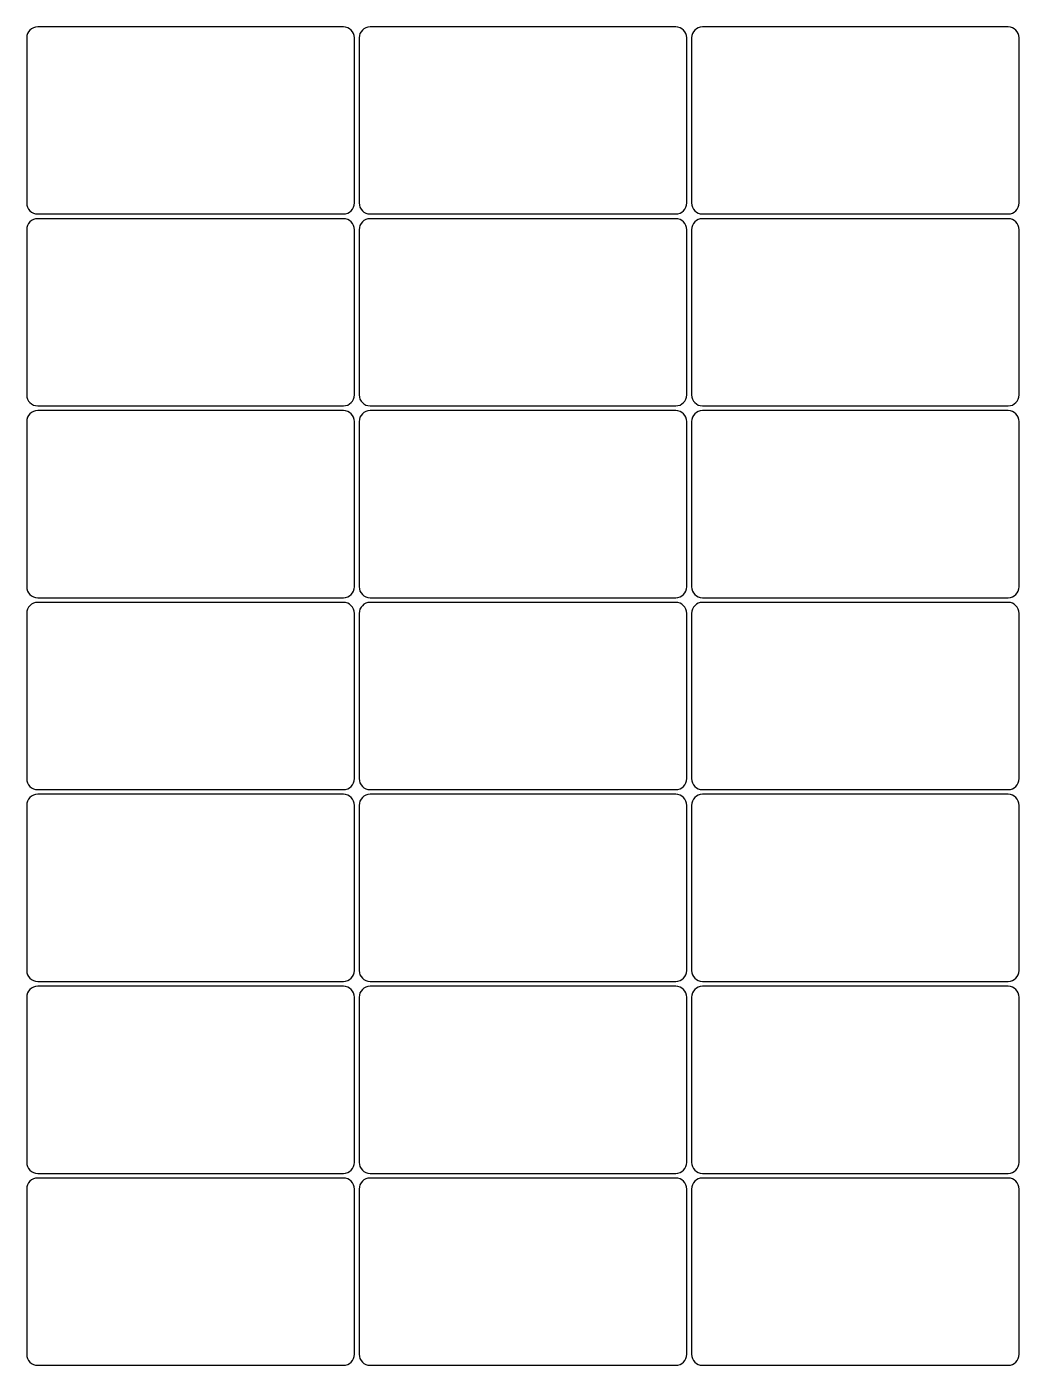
# Model space of a CAD drawing. Header units: inches. Extents: x 0.5 to 11.1, y -15.9 to -1.6.
import ezdxf

# ---------------------------------------------------------------- set-up
doc = ezdxf.new("R2010")
doc.units = ezdxf.units.IN

msp = doc.modelspace()

# ---------------------------------------------------------------- linework, layer by layer
for p, q in [((3.855, -1.627), (0.591, -1.627)), ((7.405, -1.627), (4.141, -1.627)), ((10.955, -1.627), (7.691, -1.627)), ((0.473, -1.745), (0.473, -3.509)), ((3.973, -3.509), (3.973, -1.745)), ((4.023, -1.745), (4.023, -3.509)), ((7.523, -3.509), (7.523, -1.745)), ((7.573, -1.745), (7.573, -3.509)), ((11.073, -3.509), (11.073, -1.745)), ((0.591, -3.627), (3.855, -3.627)), ((3.855, -3.677), (0.591, -3.677)), ((4.141, -3.627), (7.405, -3.627)), ((7.405, -3.677), (4.141, -3.677)), ((7.691, -3.627), (10.955, -3.627)), ((10.955, -3.677), (7.691, -3.677)), ((0.473, -3.795), (0.473, -5.559)), ((3.973, -5.559), (3.973, -3.795)), ((4.023, -3.795), (4.023, -5.559)), ((7.523, -5.559), (7.523, -3.795)), ((7.573, -3.795), (7.573, -5.559)), ((11.073, -5.559), (11.073, -3.795)), ((0.591, -5.677), (3.855, -5.677)), ((4.141, -5.677), (7.405, -5.677)), ((7.691, -5.677), (10.955, -5.677)), ((0.473, -5.845), (0.473, -7.609)), ((3.855, -5.727), (0.591, -5.727)), ((3.973, -7.609), (3.973, -5.845)), ((4.023, -5.845), (4.023, -7.609)), ((7.405, -5.727), (4.141, -5.727)), ((7.523, -7.609), (7.523, -5.845)), ((7.573, -5.845), (7.573, -7.609)), ((10.955, -5.727), (7.691, -5.727)), ((11.073, -7.609), (11.073, -5.845)), ((0.591, -7.727), (3.855, -7.727)), ((3.855, -7.777), (0.591, -7.777)), ((4.141, -7.727), (7.405, -7.727)), ((7.405, -7.777), (4.141, -7.777)), ((7.691, -7.727), (10.955, -7.727)), ((10.955, -7.777), (7.691, -7.777)), ((0.473, -7.895), (0.473, -9.659)), ((3.973, -9.659), (3.973, -7.895)), ((4.023, -7.895), (4.023, -9.659)), ((7.523, -9.659), (7.523, -7.895)), ((7.573, -7.895), (7.573, -9.659)), ((11.073, -9.659), (11.073, -7.895)), ((0.591, -9.777), (3.855, -9.777)), ((3.855, -9.827), (0.591, -9.827)), ((4.141, -9.777), (7.405, -9.777)), ((7.405, -9.827), (4.141, -9.827)), ((7.691, -9.777), (10.955, -9.777)), ((10.955, -9.827), (7.691, -9.827)), ((0.473, -9.945), (0.473, -11.709)), ((3.973, -11.709), (3.973, -9.945)), ((4.023, -9.945), (4.023, -11.709)), ((7.523, -11.709), (7.523, -9.945)), ((7.573, -9.945), (7.573, -11.709)), ((11.073, -11.709), (11.073, -9.945)), ((0.591, -11.827), (3.855, -11.827)), ((4.141, -11.827), (7.405, -11.827)), ((7.691, -11.827), (10.955, -11.827)), ((0.473, -11.995), (0.473, -13.759)), ((3.855, -11.877), (0.591, -11.877)), ((3.973, -13.759), (3.973, -11.995)), ((4.023, -11.995), (4.023, -13.759)), ((7.405, -11.877), (4.141, -11.877)), ((7.523, -13.759), (7.523, -11.995)), ((7.573, -11.995), (7.573, -13.759)), ((10.955, -11.877), (7.691, -11.877)), ((11.073, -13.759), (11.073, -11.995)), ((0.591, -13.877), (3.855, -13.877)), ((3.855, -13.927), (0.591, -13.927)), ((4.141, -13.877), (7.405, -13.877)), ((7.405, -13.927), (4.141, -13.927)), ((7.691, -13.877), (10.955, -13.877)), ((10.955, -13.927), (7.691, -13.927)), ((0.473, -14.045), (0.473, -15.809)), ((3.973, -15.809), (3.973, -14.045)), ((4.023, -14.045), (4.023, -15.809)), ((7.523, -15.809), (7.523, -14.045)), ((7.573, -14.045), (7.573, -15.809)), ((11.073, -15.809), (11.073, -14.045)), ((0.591, -15.927), (3.855, -15.927)), ((4.141, -15.927), (7.405, -15.927)), ((7.691, -15.927), (10.955, -15.927))]:
    msp.add_line(p, q)
for centre, start, end in [((0.591, -1.745), 90, 180), ((3.855, -1.745), 0, 90), ((4.141, -1.745), 90, 180), ((7.405, -1.745), 0, 90), ((7.691, -1.745), 90, 180), ((10.955, -1.745), 0, 90), ((0.591, -3.509), 180, 270), ((3.855, -3.509), 270, 360), ((4.141, -3.509), 180, 270), ((7.405, -3.509), 270, 360), ((7.691, -3.509), 180, 270), ((10.955, -3.509), 270, 360), ((0.591, -3.795), 90, 180), ((3.855, -3.795), 0, 90), ((4.141, -3.795), 90, 180), ((7.405, -3.795), 0, 90), ((7.691, -3.795), 90, 180), ((10.955, -3.795), 0, 90), ((0.591, -5.559), 180, 270), ((3.855, -5.559), 270, 360), ((4.141, -5.559), 180, 270), ((7.405, -5.559), 270, 360), ((7.691, -5.559), 180, 270), ((10.955, -5.559), 270, 360), ((0.591, -5.845), 90, 180), ((3.855, -5.845), 0, 90), ((4.141, -5.845), 90, 180), ((7.405, -5.845), 0, 90), ((7.691, -5.845), 90, 180), ((10.955, -5.845), 0, 90), ((0.591, -7.609), 180, 270), ((3.855, -7.609), 270, 360), ((4.141, -7.609), 180, 270), ((7.405, -7.609), 270, 360), ((7.691, -7.609), 180, 270), ((10.955, -7.609), 270, 360), ((0.591, -7.895), 90, 180), ((3.855, -7.895), 0, 90), ((4.141, -7.895), 90, 180), ((7.405, -7.895), 0, 90), ((7.691, -7.895), 90, 180), ((10.955, -7.895), 0, 90), ((0.591, -9.659), 180, 270), ((3.855, -9.659), 270, 360), ((4.141, -9.659), 180, 270), ((7.405, -9.659), 270, 360), ((7.691, -9.659), 180, 270), ((10.955, -9.659), 270, 360), ((0.591, -9.945), 90, 180), ((3.855, -9.945), 0, 90), ((4.141, -9.945), 90, 180), ((7.405, -9.945), 0, 90), ((7.691, -9.945), 90, 180), ((10.955, -9.945), 0, 90), ((0.591, -11.709), 180, 270), ((3.855, -11.709), 270, 360), ((4.141, -11.709), 180, 270), ((7.405, -11.709), 270, 360), ((7.691, -11.709), 180, 270), ((10.955, -11.709), 270, 360), ((0.591, -11.995), 90, 180), ((3.855, -11.995), 0, 90), ((4.141, -11.995), 90, 180), ((7.405, -11.995), 0, 90), ((7.691, -11.995), 90, 180), ((10.955, -11.995), 0, 90), ((0.591, -13.759), 180, 270), ((3.855, -13.759), 270, 360), ((4.141, -13.759), 180, 270), ((7.405, -13.759), 270, 360), ((7.691, -13.759), 180, 270), ((10.955, -13.759), 270, 360), ((0.591, -14.045), 90, 180), ((3.855, -14.045), 0, 90), ((4.141, -14.045), 90, 180), ((7.405, -14.045), 0, 90), ((7.691, -14.045), 90, 180), ((10.955, -14.045), 0, 90), ((0.591, -15.809), 180, 270), ((3.855, -15.809), 270, 360), ((4.141, -15.809), 180, 270), ((7.405, -15.809), 270, 360), ((7.691, -15.809), 180, 270), ((10.955, -15.809), 270, 360)]:
    msp.add_arc(centre, 0.118, start, end)

doc.saveas('drawing.dxf')
